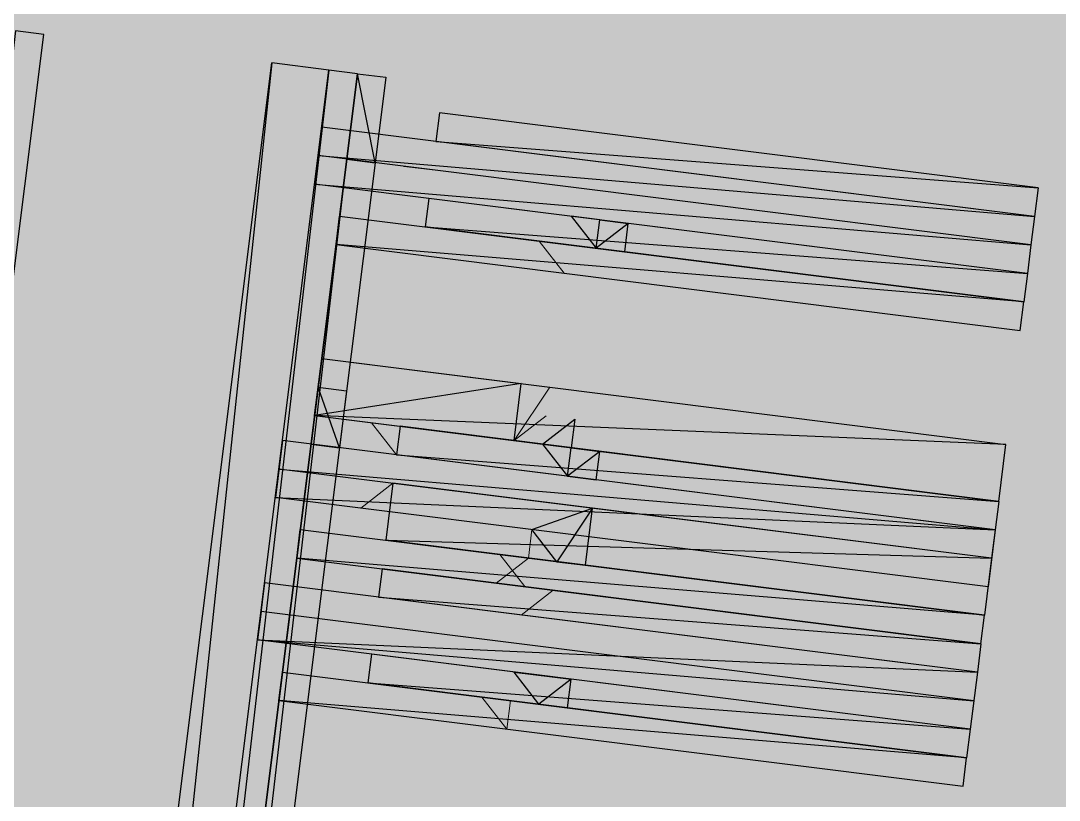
# Model space of a CAD drawing. Header units: metres. Extents: x -4 to 509425, y 7549 to 4732445.
# Drawn here: x 475992.0952 to 475992.4012, y 4719725.8252 to 4719726.055 of the extents above; entities that cross this region are included whole.
import ezdxf

# ---------------------------------------------------------------- set-up
doc = ezdxf.new("R2010")
doc.units = ezdxf.units.M
doc.header["$LTSCALE"] = 0.01
doc.header["$MEASUREMENT"] = 0
doc.layers.get('0').update_dxf_attribs({"lineweight": 0})
doc.layers.add('_SUBESTACIÓN', color=1, linetype='Continuous')
doc.layers.add('SUBESTACION LA VID', color=253, linetype='Continuous')

# ---------------------------------------------------------------- blocks, each defined once
blk = doc.blocks.new('A$Cfff6051d')
at = {"layer": 'SUBESTACION LA VID', "transparency": 33554687}
h = blk.add_hatch(color=256, dxfattribs=at)
h.dxf.hatch_style = 2
edge = h.paths.add_edge_path()
edge.add_spline(control_points=[(475991.98195, 4719725.16156), (475991.98195, 4719725.16156), (475991.99035, 4719725.16051), (475991.99035, 4719725.16051), (475991.99035, 4719725.16051), (475992.09358, 4719726.052), (475992.09358, 4719726.052), (475992.09358, 4719726.052), (475991.98195, 4719725.16156), (475991.98195, 4719725.16156)], knot_values=[0, 0, 0, 0, 1, 1, 1, 2, 2, 2, 3, 3, 3, 3], degree=3, periodic=0)
edge = h.paths.add_edge_path()
edge.add_spline(control_points=[(475991.99035, 4719725.16051), (475991.99035, 4719725.16051), (475992.09358, 4719726.052), (475992.09358, 4719726.052), (475992.09358, 4719726.052), (475992.10198, 4719726.05094), (475992.10198, 4719726.05094), (475992.10198, 4719726.05094), (475991.99035, 4719725.16051), (475991.99035, 4719725.16051)], knot_values=[0, 0, 0, 0, 1, 1, 1, 2, 2, 2, 3, 3, 3, 3], degree=3, periodic=0)
h = blk.add_hatch(color=256, dxfattribs=at)
h.dxf.hatch_style = 2
edge = h.paths.add_edge_path()
edge.add_spline(control_points=[(475992.0565, 4719725.14368), (475992.0565, 4719725.14368), (475992.0733, 4719725.14158), (475992.0733, 4719725.14158), (475992.0733, 4719725.14158), (475992.16919, 4719726.04252), (475992.16919, 4719726.04252), (475992.16919, 4719726.04252), (475992.0565, 4719725.14368), (475992.0565, 4719725.14368)], knot_values=[0, 0, 0, 0, 1, 1, 1, 2, 2, 2, 3, 3, 3, 3], degree=3, periodic=0)
edge = h.paths.add_edge_path()
edge.add_spline(control_points=[(475992.0733, 4719725.14158), (475992.0733, 4719725.14158), (475992.16919, 4719726.04252), (475992.16919, 4719726.04252), (475992.16919, 4719726.04252), (475992.18599, 4719726.04041), (475992.18599, 4719726.04041), (475992.18599, 4719726.04041), (475992.0733, 4719725.14158), (475992.0733, 4719725.14158)], knot_values=[0, 0, 0, 0, 1, 1, 1, 2, 2, 2, 3, 3, 3, 3], degree=3, periodic=0)
h = blk.add_hatch(color=256, dxfattribs=at)
h.dxf.hatch_style = 2
edge = h.paths.add_edge_path()
edge.add_spline(control_points=[(475992.0733, 4719725.14158), (475992.0733, 4719725.14158), (475992.0817, 4719725.14052), (475992.0817, 4719725.14052), (475992.0817, 4719725.14052), (475992.18599, 4719726.04041), (475992.18599, 4719726.04041), (475992.18599, 4719726.04041), (475992.0733, 4719725.14158), (475992.0733, 4719725.14158)], knot_values=[0, 0, 0, 0, 1, 1, 1, 2, 2, 2, 3, 3, 3, 3], degree=3, periodic=0)
edge = h.paths.add_edge_path()
edge.add_spline(control_points=[(475992.0817, 4719725.14052), (475992.0817, 4719725.14052), (475992.18599, 4719726.04041), (475992.18599, 4719726.04041), (475992.18599, 4719726.04041), (475992.19439, 4719726.03936), (475992.19439, 4719726.03936), (475992.19439, 4719726.03936), (475992.0817, 4719725.14052), (475992.0817, 4719725.14052)], knot_values=[0, 0, 0, 0, 1, 1, 1, 2, 2, 2, 3, 3, 3, 3], degree=3, periodic=0)
h = blk.add_hatch(color=256, dxfattribs=at)
h.dxf.hatch_style = 2
edge = h.paths.add_edge_path()
edge.add_spline(control_points=[(475992.39389, 4719725.99728), (475992.39389, 4719725.99728), (475992.39494, 4719726.00568), (475992.39494, 4719726.00568), (475992.39494, 4719726.00568), (475992.21748, 4719726.0194), (475992.21748, 4719726.0194), (475992.21748, 4719726.0194), (475992.39389, 4719725.99728), (475992.39389, 4719725.99728)], knot_values=[0, 0, 0, 0, 1, 1, 1, 2, 2, 2, 3, 3, 3, 3], degree=3, periodic=0)
edge = h.paths.add_edge_path()
edge.add_spline(control_points=[(475992.39494, 4719726.00568), (475992.39494, 4719726.00568), (475992.21748, 4719726.0194), (475992.21748, 4719726.0194), (475992.21748, 4719726.0194), (475992.21853, 4719726.0278), (475992.21853, 4719726.0278), (475992.21853, 4719726.0278), (475992.39494, 4719726.00568), (475992.39494, 4719726.00568)], knot_values=[0, 0, 0, 0, 1, 1, 1, 2, 2, 2, 3, 3, 3, 3], degree=3, periodic=0)
h = blk.add_hatch(color=256, dxfattribs=at)
h.dxf.hatch_style = 2
edge = h.paths.add_edge_path()
edge.add_spline(control_points=[(475992.39284, 4719725.98888), (475992.39284, 4719725.98888), (475992.39389, 4719725.99728), (475992.39389, 4719725.99728), (475992.39389, 4719725.99728), (475992.18283, 4719726.01521), (475992.18283, 4719726.01521), (475992.18283, 4719726.01521), (475992.39284, 4719725.98888), (475992.39284, 4719725.98888)], knot_values=[0, 0, 0, 0, 1, 1, 1, 2, 2, 2, 3, 3, 3, 3], degree=3, periodic=0)
edge = h.paths.add_edge_path()
edge.add_spline(control_points=[(475992.39389, 4719725.99728), (475992.39389, 4719725.99728), (475992.18283, 4719726.01521), (475992.18283, 4719726.01521), (475992.18283, 4719726.01521), (475992.18388, 4719726.02361), (475992.18388, 4719726.02361), (475992.18388, 4719726.02361), (475992.39389, 4719725.99728), (475992.39389, 4719725.99728)], knot_values=[0, 0, 0, 0, 1, 1, 1, 2, 2, 2, 3, 3, 3, 3], degree=3, periodic=0)
h = blk.add_hatch(color=256, dxfattribs=at)
h.dxf.hatch_style = 2
edge = h.paths.add_edge_path()
edge.add_spline(control_points=[(475992.19963, 4719726.01311), (475992.19963, 4719726.01311), (475992.19123, 4719726.01416), (475992.19123, 4719726.01416), (475992.19123, 4719726.01416), (475992.0901, 4719725.13947), (475992.0901, 4719725.13947), (475992.0901, 4719725.13947), (475992.19963, 4719726.01311), (475992.19963, 4719726.01311)], knot_values=[0, 0, 0, 0, 1, 1, 1, 2, 2, 2, 3, 3, 3, 3], degree=3, periodic=0)
edge = h.paths.add_edge_path()
edge.add_spline(control_points=[(475992.19123, 4719726.01416), (475992.19123, 4719726.01416), (475992.0901, 4719725.13947), (475992.0901, 4719725.13947), (475992.0901, 4719725.13947), (475992.08065, 4719725.13212), (475992.08065, 4719725.13212), (475992.08065, 4719725.13212), (475992.19123, 4719726.01416), (475992.19123, 4719726.01416)], knot_values=[0, 0, 0, 0, 1, 1, 1, 2, 2, 2, 3, 3, 3, 3], degree=3, periodic=0)
edge = h.paths.add_edge_path()
edge.add_spline(control_points=[(475992.0901, 4719725.13947), (475992.0901, 4719725.13947), (475992.08065, 4719725.13212), (475992.08065, 4719725.13212), (475992.08065, 4719725.13212), (475992.1405, 4719725.13315), (475992.1405, 4719725.13315), (475992.1405, 4719725.13315), (475992.0901, 4719725.13947), (475992.0901, 4719725.13947)], knot_values=[0, 0, 0, 0, 1, 1, 1, 2, 2, 2, 3, 3, 3, 3], degree=3, periodic=0)
edge = h.paths.add_edge_path()
edge.add_spline(control_points=[(475992.08065, 4719725.13212), (475992.08065, 4719725.13212), (475992.1405, 4719725.13315), (475992.1405, 4719725.13315), (475992.1405, 4719725.13315), (475992.14785, 4719725.1237), (475992.14785, 4719725.1237), (475992.14785, 4719725.1237), (475992.08065, 4719725.13212), (475992.08065, 4719725.13212)], knot_values=[0, 0, 0, 0, 1, 1, 1, 2, 2, 2, 3, 3, 3, 3], degree=3, periodic=0)
h = blk.add_hatch(color=256, dxfattribs=at)
h.dxf.hatch_style = 2
edge = h.paths.add_edge_path()
edge.add_spline(control_points=[(475992.39178, 4719725.98048), (475992.39178, 4719725.98048), (475992.39284, 4719725.98888), (475992.39284, 4719725.98888), (475992.39284, 4719725.98888), (475992.18177, 4719726.00681), (475992.18177, 4719726.00681), (475992.18177, 4719726.00681), (475992.39178, 4719725.98048), (475992.39178, 4719725.98048)], knot_values=[0, 0, 0, 0, 1, 1, 1, 2, 2, 2, 3, 3, 3, 3], degree=3, periodic=0)
edge = h.paths.add_edge_path()
edge.add_spline(control_points=[(475992.39284, 4719725.98888), (475992.39284, 4719725.98888), (475992.18177, 4719726.00681), (475992.18177, 4719726.00681), (475992.18177, 4719726.00681), (475992.18283, 4719726.01521), (475992.18283, 4719726.01521), (475992.18283, 4719726.01521), (475992.39284, 4719725.98888), (475992.39284, 4719725.98888)], knot_values=[0, 0, 0, 0, 1, 1, 1, 2, 2, 2, 3, 3, 3, 3], degree=3, periodic=0)
h = blk.add_hatch(color=256, dxfattribs=at)
h.dxf.hatch_style = 2
edge = h.paths.add_edge_path()
edge.add_spline(control_points=[(475992.39073, 4719725.97208), (475992.39073, 4719725.97208), (475992.39178, 4719725.98048), (475992.39178, 4719725.98048), (475992.39178, 4719725.98048), (475992.21432, 4719725.9942), (475992.21432, 4719725.9942), (475992.21432, 4719725.9942), (475992.39073, 4719725.97208), (475992.39073, 4719725.97208)], knot_values=[0, 0, 0, 0, 1, 1, 1, 2, 2, 2, 3, 3, 3, 3], degree=3, periodic=0)
edge = h.paths.add_edge_path()
edge.add_spline(control_points=[(475992.39178, 4719725.98048), (475992.39178, 4719725.98048), (475992.21432, 4719725.9942), (475992.21432, 4719725.9942), (475992.21432, 4719725.9942), (475992.21537, 4719726.0026), (475992.21537, 4719726.0026), (475992.21537, 4719726.0026), (475992.39178, 4719725.98048), (475992.39178, 4719725.98048)], knot_values=[0, 0, 0, 0, 1, 1, 1, 2, 2, 2, 3, 3, 3, 3], degree=3, periodic=0)
h = blk.add_hatch(color=256, dxfattribs=at)
h.dxf.hatch_style = 2
edge = h.paths.add_edge_path()
edge.add_spline(control_points=[(475992.18912, 4719725.99736), (475992.18912, 4719725.99736), (475992.18807, 4719725.98896), (475992.18807, 4719725.98896), (475992.18807, 4719725.98896), (475992.39073, 4719725.97208), (475992.39073, 4719725.97208), (475992.39073, 4719725.97208), (475992.18912, 4719725.99736), (475992.18912, 4719725.99736)], knot_values=[0, 0, 0, 0, 1, 1, 1, 2, 2, 2, 3, 3, 3, 3], degree=3, periodic=0)
edge = h.paths.add_edge_path()
edge.add_spline(control_points=[(475992.18807, 4719725.98896), (475992.18807, 4719725.98896), (475992.39073, 4719725.97208), (475992.39073, 4719725.97208), (475992.39073, 4719725.97208), (475992.38968, 4719725.96368), (475992.38968, 4719725.96368), (475992.38968, 4719725.96368), (475992.18807, 4719725.98896), (475992.18807, 4719725.98896)], knot_values=[0, 0, 0, 0, 1, 1, 1, 2, 2, 2, 3, 3, 3, 3], degree=3, periodic=0)
h = blk.add_hatch(color=256, dxfattribs=at)
h.dxf.hatch_style = 2
edge = h.paths.add_edge_path()
edge.add_spline(control_points=[(475992.18386, 4719725.95536), (475992.18386, 4719725.95536), (475992.18175, 4719725.93856), (475992.18175, 4719725.93856), (475992.18175, 4719725.93856), (475992.38546, 4719725.93008), (475992.38546, 4719725.93008), (475992.38546, 4719725.93008), (475992.18386, 4719725.95536), (475992.18386, 4719725.95536)], knot_values=[0, 0, 0, 0, 1, 1, 1, 2, 2, 2, 3, 3, 3, 3], degree=3, periodic=0)
edge = h.paths.add_edge_path()
edge.add_spline(control_points=[(475992.18175, 4719725.93856), (475992.18175, 4719725.93856), (475992.38546, 4719725.93008), (475992.38546, 4719725.93008), (475992.38546, 4719725.93008), (475992.38336, 4719725.91328), (475992.38336, 4719725.91328), (475992.38336, 4719725.91328), (475992.18175, 4719725.93856), (475992.18175, 4719725.93856)], knot_values=[0, 0, 0, 0, 1, 1, 1, 2, 2, 2, 3, 3, 3, 3], degree=3, periodic=0)
h = blk.add_hatch(color=256, dxfattribs=at)
h.dxf.hatch_style = 2
edge = h.paths.add_edge_path()
edge.add_spline(control_points=[(475992.3823, 4719725.90488), (475992.3823, 4719725.90488), (475992.38336, 4719725.91328), (475992.38336, 4719725.91328), (475992.38336, 4719725.91328), (475992.2059, 4719725.927), (475992.2059, 4719725.927), (475992.2059, 4719725.927), (475992.3823, 4719725.90488), (475992.3823, 4719725.90488)], knot_values=[0, 0, 0, 0, 1, 1, 1, 2, 2, 2, 3, 3, 3, 3], degree=3, periodic=0)
edge = h.paths.add_edge_path()
edge.add_spline(control_points=[(475992.38336, 4719725.91328), (475992.38336, 4719725.91328), (475992.2059, 4719725.927), (475992.2059, 4719725.927), (475992.2059, 4719725.927), (475992.20695, 4719725.9354), (475992.20695, 4719725.9354), (475992.20695, 4719725.9354), (475992.38336, 4719725.91328), (475992.38336, 4719725.91328)], knot_values=[0, 0, 0, 0, 1, 1, 1, 2, 2, 2, 3, 3, 3, 3], degree=3, periodic=0)
h = blk.add_hatch(color=256, dxfattribs=at)
h.dxf.hatch_style = 2
edge = h.paths.add_edge_path()
edge.add_spline(control_points=[(475992.3802, 4719725.88808), (475992.3802, 4719725.88808), (475992.3823, 4719725.90488), (475992.3823, 4719725.90488), (475992.3823, 4719725.90488), (475992.17019, 4719725.91441), (475992.17019, 4719725.91441), (475992.17019, 4719725.91441), (475992.3802, 4719725.88808), (475992.3802, 4719725.88808)], knot_values=[0, 0, 0, 0, 1, 1, 1, 2, 2, 2, 3, 3, 3, 3], degree=3, periodic=0)
edge = h.paths.add_edge_path()
edge.add_spline(control_points=[(475992.3823, 4719725.90488), (475992.3823, 4719725.90488), (475992.17019, 4719725.91441), (475992.17019, 4719725.91441), (475992.17019, 4719725.91441), (475992.1723, 4719725.93121), (475992.1723, 4719725.93121), (475992.1723, 4719725.93121), (475992.3823, 4719725.90488), (475992.3823, 4719725.90488)], knot_values=[0, 0, 0, 0, 1, 1, 1, 2, 2, 2, 3, 3, 3, 3], degree=3, periodic=0)
h = blk.add_hatch(color=256, dxfattribs=at)
h.dxf.hatch_style = 2
edge = h.paths.add_edge_path()
edge.add_spline(control_points=[(475992.38125, 4719725.89648), (475992.38125, 4719725.89648), (475992.3823, 4719725.90488), (475992.3823, 4719725.90488), (475992.3823, 4719725.90488), (475992.17124, 4719725.92281), (475992.17124, 4719725.92281), (475992.17124, 4719725.92281), (475992.38125, 4719725.89648), (475992.38125, 4719725.89648)], knot_values=[0, 0, 0, 0, 1, 1, 1, 2, 2, 2, 3, 3, 3, 3], degree=3, periodic=0)
edge = h.paths.add_edge_path()
edge.add_spline(control_points=[(475992.3823, 4719725.90488), (475992.3823, 4719725.90488), (475992.17124, 4719725.92281), (475992.17124, 4719725.92281), (475992.17124, 4719725.92281), (475992.1723, 4719725.93121), (475992.1723, 4719725.93121), (475992.1723, 4719725.93121), (475992.3823, 4719725.90488), (475992.3823, 4719725.90488)], knot_values=[0, 0, 0, 0, 1, 1, 1, 2, 2, 2, 3, 3, 3, 3], degree=3, periodic=0)
h = blk.add_hatch(color=256, dxfattribs=at)
h.dxf.hatch_style = 2
edge = h.paths.add_edge_path()
edge.add_spline(control_points=[(475992.37914, 4719725.87968), (475992.37914, 4719725.87968), (475992.38125, 4719725.89648), (475992.38125, 4719725.89648), (475992.38125, 4719725.89648), (475992.20274, 4719725.9018), (475992.20274, 4719725.9018), (475992.20274, 4719725.9018), (475992.37914, 4719725.87968), (475992.37914, 4719725.87968)], knot_values=[0, 0, 0, 0, 1, 1, 1, 2, 2, 2, 3, 3, 3, 3], degree=3, periodic=0)
edge = h.paths.add_edge_path()
edge.add_spline(control_points=[(475992.38125, 4719725.89648), (475992.38125, 4719725.89648), (475992.20274, 4719725.9018), (475992.20274, 4719725.9018), (475992.20274, 4719725.9018), (475992.20484, 4719725.9186), (475992.20484, 4719725.9186), (475992.20484, 4719725.9186), (475992.38125, 4719725.89648), (475992.38125, 4719725.89648)], knot_values=[0, 0, 0, 0, 1, 1, 1, 2, 2, 2, 3, 3, 3, 3], degree=3, periodic=0)
h = blk.add_hatch(color=256, dxfattribs=at)
h.dxf.hatch_style = 2
edge = h.paths.add_edge_path()
edge.add_spline(control_points=[(475992.17754, 4719725.90496), (475992.17754, 4719725.90496), (475992.17648, 4719725.89656), (475992.17648, 4719725.89656), (475992.17648, 4719725.89656), (475992.37914, 4719725.87968), (475992.37914, 4719725.87968), (475992.37914, 4719725.87968), (475992.17754, 4719725.90496), (475992.17754, 4719725.90496)], knot_values=[0, 0, 0, 0, 1, 1, 1, 2, 2, 2, 3, 3, 3, 3], degree=3, periodic=0)
edge = h.paths.add_edge_path()
edge.add_spline(control_points=[(475992.17648, 4719725.89656), (475992.17648, 4719725.89656), (475992.37914, 4719725.87968), (475992.37914, 4719725.87968), (475992.37914, 4719725.87968), (475992.37809, 4719725.87128), (475992.37809, 4719725.87128), (475992.37809, 4719725.87128), (475992.17648, 4719725.89656), (475992.17648, 4719725.89656)], knot_values=[0, 0, 0, 0, 1, 1, 1, 2, 2, 2, 3, 3, 3, 3], degree=3, periodic=0)
h = blk.add_hatch(color=256, dxfattribs=at)
h.dxf.hatch_style = 2
edge = h.paths.add_edge_path()
edge.add_spline(control_points=[(475992.37704, 4719725.86288), (475992.37704, 4719725.86288), (475992.37809, 4719725.87128), (475992.37809, 4719725.87128), (475992.37809, 4719725.87128), (475992.20063, 4719725.885), (475992.20063, 4719725.885), (475992.20063, 4719725.885), (475992.37704, 4719725.86288), (475992.37704, 4719725.86288)], knot_values=[0, 0, 0, 0, 1, 1, 1, 2, 2, 2, 3, 3, 3, 3], degree=3, periodic=0)
edge = h.paths.add_edge_path()
edge.add_spline(control_points=[(475992.37809, 4719725.87128), (475992.37809, 4719725.87128), (475992.20063, 4719725.885), (475992.20063, 4719725.885), (475992.20063, 4719725.885), (475992.20168, 4719725.8934), (475992.20168, 4719725.8934), (475992.20168, 4719725.8934), (475992.37809, 4719725.87128), (475992.37809, 4719725.87128)], knot_values=[0, 0, 0, 0, 1, 1, 1, 2, 2, 2, 3, 3, 3, 3], degree=3, periodic=0)
h = blk.add_hatch(color=256, dxfattribs=at)
h.dxf.hatch_style = 2
edge = h.paths.add_edge_path()
edge.add_spline(control_points=[(475992.37493, 4719725.84608), (475992.37493, 4719725.84608), (475992.37704, 4719725.86288), (475992.37704, 4719725.86288), (475992.37704, 4719725.86288), (475992.16492, 4719725.87241), (475992.16492, 4719725.87241), (475992.16492, 4719725.87241), (475992.37493, 4719725.84608), (475992.37493, 4719725.84608)], knot_values=[0, 0, 0, 0, 1, 1, 1, 2, 2, 2, 3, 3, 3, 3], degree=3, periodic=0)
edge = h.paths.add_edge_path()
edge.add_spline(control_points=[(475992.37704, 4719725.86288), (475992.37704, 4719725.86288), (475992.16492, 4719725.87241), (475992.16492, 4719725.87241), (475992.16492, 4719725.87241), (475992.16703, 4719725.88921), (475992.16703, 4719725.88921), (475992.16703, 4719725.88921), (475992.37704, 4719725.86288), (475992.37704, 4719725.86288)], knot_values=[0, 0, 0, 0, 1, 1, 1, 2, 2, 2, 3, 3, 3, 3], degree=3, periodic=0)
h = blk.add_hatch(color=256, dxfattribs=at)
h.dxf.hatch_style = 2
edge = h.paths.add_edge_path()
edge.add_spline(control_points=[(475992.37493, 4719725.84608), (475992.37493, 4719725.84608), (475992.37599, 4719725.85448), (475992.37599, 4719725.85448), (475992.37599, 4719725.85448), (475992.16492, 4719725.87241), (475992.16492, 4719725.87241), (475992.16492, 4719725.87241), (475992.37493, 4719725.84608), (475992.37493, 4719725.84608)], knot_values=[0, 0, 0, 0, 1, 1, 1, 2, 2, 2, 3, 3, 3, 3], degree=3, periodic=0)
edge = h.paths.add_edge_path()
edge.add_spline(control_points=[(475992.37599, 4719725.85448), (475992.37599, 4719725.85448), (475992.16492, 4719725.87241), (475992.16492, 4719725.87241), (475992.16492, 4719725.87241), (475992.16598, 4719725.88081), (475992.16598, 4719725.88081), (475992.16598, 4719725.88081), (475992.37599, 4719725.85448), (475992.37599, 4719725.85448)], knot_values=[0, 0, 0, 0, 1, 1, 1, 2, 2, 2, 3, 3, 3, 3], degree=3, periodic=0)
h = blk.add_hatch(color=256, dxfattribs=at)
h.dxf.hatch_style = 2
edge = h.paths.add_edge_path()
edge.add_spline(control_points=[(475992.37388, 4719725.83768), (475992.37388, 4719725.83768), (475992.37493, 4719725.84608), (475992.37493, 4719725.84608), (475992.37493, 4719725.84608), (475992.19747, 4719725.85979), (475992.19747, 4719725.85979), (475992.19747, 4719725.85979), (475992.37388, 4719725.83768), (475992.37388, 4719725.83768)], knot_values=[0, 0, 0, 0, 1, 1, 1, 2, 2, 2, 3, 3, 3, 3], degree=3, periodic=0)
edge = h.paths.add_edge_path()
edge.add_spline(control_points=[(475992.37493, 4719725.84608), (475992.37493, 4719725.84608), (475992.19747, 4719725.85979), (475992.19747, 4719725.85979), (475992.19747, 4719725.85979), (475992.19852, 4719725.86819), (475992.19852, 4719725.86819), (475992.19852, 4719725.86819), (475992.37493, 4719725.84608), (475992.37493, 4719725.84608)], knot_values=[0, 0, 0, 0, 1, 1, 1, 2, 2, 2, 3, 3, 3, 3], degree=3, periodic=0)
h = blk.add_hatch(color=256, dxfattribs=at)
h.dxf.hatch_style = 2
edge = h.paths.add_edge_path()
edge.add_spline(control_points=[(475992.17227, 4719725.86295), (475992.17227, 4719725.86295), (475992.17122, 4719725.85455), (475992.17122, 4719725.85455), (475992.17122, 4719725.85455), (475992.37388, 4719725.83768), (475992.37388, 4719725.83768), (475992.37388, 4719725.83768), (475992.17227, 4719725.86295), (475992.17227, 4719725.86295)], knot_values=[0, 0, 0, 0, 1, 1, 1, 2, 2, 2, 3, 3, 3, 3], degree=3, periodic=0)
edge = h.paths.add_edge_path()
edge.add_spline(control_points=[(475992.17122, 4719725.85455), (475992.17122, 4719725.85455), (475992.37388, 4719725.83768), (475992.37388, 4719725.83768), (475992.37388, 4719725.83768), (475992.37283, 4719725.82928), (475992.37283, 4719725.82928), (475992.37283, 4719725.82928), (475992.17122, 4719725.85455), (475992.17122, 4719725.85455)], knot_values=[0, 0, 0, 0, 1, 1, 1, 2, 2, 2, 3, 3, 3, 3], degree=3, periodic=0)
at = {"layer": 'SUBESTACION LA VID', "lineweight": 0}
for p, q in [((475992.21748, 4719726.0194), (475992.21853, 4719726.0278)), ((475992.21643, 4719726.011), (475992.20803, 4719726.01205)), ((475992.27418, 4719725.99523), (475992.27313, 4719725.98683)), ((475992.2059, 4719725.927), (475992.19855, 4719725.93645)), ((475992.26575, 4719725.92802), (475992.2647, 4719725.91962)), ((475992.20274, 4719725.9018), (475992.20484, 4719725.9186)), ((475992.26154, 4719725.89442), (475992.26365, 4719725.91122)), ((475992.23634, 4719725.89758), (475992.24369, 4719725.88813)), ((475992.24263, 4719725.87973), (475992.25209, 4719725.88708)), ((475992.24053, 4719725.86293), (475992.24787, 4719725.85347)), ((475992.25627, 4719725.85242), (475992.25733, 4719725.86082))]:
    blk.add_line(p, q, dxfattribs=at)
for points in [[(475992.20908, 4719726.02045), (475992.21748, 4719726.0194), (475992.20908, 4719726.02045)], [(475992.20697, 4719726.00365), (475992.21537, 4719726.0026), (475992.21432, 4719725.9942)], [(475992.25527, 4719725.98053), (475992.24793, 4719725.98999), (475992.25633, 4719725.98893)], [(475992.25106, 4719725.94693), (475992.24055, 4719725.93118), (475992.25001, 4719725.93853)], [(475992.1975, 4719725.92805), (475992.2059, 4719725.927), (475992.1975, 4719725.92805)], [(475992.19644, 4719725.91965), (475992.20484, 4719725.9186), (475992.19539, 4719725.91125)], [(475992.24474, 4719725.89653), (475992.24579, 4719725.90493), (475992.25314, 4719725.89548)], [(475992.24474, 4719725.89653), (475992.23529, 4719725.88918), (475992.24369, 4719725.88813)], [(475992.23107, 4719725.85558), (475992.23842, 4719725.84613), (475992.23947, 4719725.85453)]]:
    blk.add_lwpolyline(points, dxfattribs=at)
at = {"layer": 'SUBESTACION LA VID'}
for points in [[(475991.99035, 4719725.16051), (475991.99035, 4719725.16051), (475992.09358, 4719726.052), (475992.09358, 4719726.052), (475992.09358, 4719726.052), (475992.10198, 4719726.05094), (475992.10198, 4719726.05094), (475992.10198, 4719726.05094), (475991.99035, 4719725.16051), (475991.99035, 4719725.16051)], [(475992.0565, 4719725.14368), (475992.0565, 4719725.14368), (475992.0733, 4719725.14158), (475992.0733, 4719725.14158), (475992.0733, 4719725.14158), (475992.16919, 4719726.04252), (475992.16919, 4719726.04252), (475992.16919, 4719726.04252), (475992.0565, 4719725.14368), (475992.0565, 4719725.14368)], [(475992.0733, 4719725.14158), (475992.0733, 4719725.14158), (475992.16919, 4719726.04252), (475992.16919, 4719726.04252), (475992.16919, 4719726.04252), (475992.18599, 4719726.04041), (475992.18599, 4719726.04041), (475992.18599, 4719726.04041), (475992.0733, 4719725.14158), (475992.0733, 4719725.14158)], [(475992.0733, 4719725.14158), (475992.0733, 4719725.14158), (475992.0817, 4719725.14052), (475992.0817, 4719725.14052), (475992.0817, 4719725.14052), (475992.18599, 4719726.04041), (475992.18599, 4719726.04041), (475992.18599, 4719726.04041), (475992.0733, 4719725.14158), (475992.0733, 4719725.14158)], [(475992.0817, 4719725.14052), (475992.0817, 4719725.14052), (475992.18599, 4719726.04041), (475992.18599, 4719726.04041), (475992.18599, 4719726.04041), (475992.19439, 4719726.03936), (475992.19439, 4719726.03936), (475992.19439, 4719726.03936), (475992.0817, 4719725.14052), (475992.0817, 4719725.14052)], [(475992.19439, 4719726.03936), (475992.19439, 4719726.03936), (475992.19963, 4719726.01311), (475992.19963, 4719726.01311), (475992.19963, 4719726.01311), (475992.19123, 4719726.01416), (475992.19123, 4719726.01416), (475992.19123, 4719726.01416), (475992.19439, 4719726.03936), (475992.19439, 4719726.03936)], [(475992.20279, 4719726.03831), (475992.20279, 4719726.03831), (475992.19439, 4719726.03936), (475992.19439, 4719726.03936), (475992.19439, 4719726.03936), (475992.19963, 4719726.01311), (475992.19963, 4719726.01311), (475992.19963, 4719726.01311), (475992.20279, 4719726.03831), (475992.20279, 4719726.03831)], [(475992.39494, 4719726.00568), (475992.39494, 4719726.00568), (475992.21748, 4719726.0194), (475992.21748, 4719726.0194), (475992.21748, 4719726.0194), (475992.21853, 4719726.0278), (475992.21853, 4719726.0278), (475992.21853, 4719726.0278), (475992.39494, 4719726.00568), (475992.39494, 4719726.00568)], [(475992.39389, 4719725.99728), (475992.39389, 4719725.99728), (475992.18283, 4719726.01521), (475992.18283, 4719726.01521), (475992.18283, 4719726.01521), (475992.18388, 4719726.02361), (475992.18388, 4719726.02361), (475992.18388, 4719726.02361), (475992.39389, 4719725.99728), (475992.39389, 4719725.99728)], [(475992.39389, 4719725.99728), (475992.39389, 4719725.99728), (475992.39494, 4719726.00568), (475992.39494, 4719726.00568), (475992.39494, 4719726.00568), (475992.21748, 4719726.0194), (475992.21748, 4719726.0194), (475992.21748, 4719726.0194), (475992.39389, 4719725.99728), (475992.39389, 4719725.99728)], [(475992.19123, 4719726.01416), (475992.19123, 4719726.01416), (475992.0901, 4719725.13947), (475992.0901, 4719725.13947), (475992.0901, 4719725.13947), (475992.08065, 4719725.13212), (475992.08065, 4719725.13212), (475992.08065, 4719725.13212), (475992.19123, 4719726.01416), (475992.19123, 4719726.01416)], [(475992.19963, 4719726.01311), (475992.19963, 4719726.01311), (475992.19123, 4719726.01416), (475992.19123, 4719726.01416), (475992.19123, 4719726.01416), (475992.0901, 4719725.13947), (475992.0901, 4719725.13947), (475992.0901, 4719725.13947), (475992.19963, 4719726.01311), (475992.19963, 4719726.01311)], [(475992.39284, 4719725.98888), (475992.39284, 4719725.98888), (475992.18177, 4719726.00681), (475992.18177, 4719726.00681), (475992.18177, 4719726.00681), (475992.18283, 4719726.01521), (475992.18283, 4719726.01521), (475992.18283, 4719726.01521), (475992.39284, 4719725.98888), (475992.39284, 4719725.98888)], [(475992.39284, 4719725.98888), (475992.39284, 4719725.98888), (475992.39389, 4719725.99728), (475992.39389, 4719725.99728), (475992.39389, 4719725.99728), (475992.18283, 4719726.01521), (475992.18283, 4719726.01521), (475992.18283, 4719726.01521), (475992.39284, 4719725.98888), (475992.39284, 4719725.98888)], [(475992.39178, 4719725.98048), (475992.39178, 4719725.98048), (475992.39284, 4719725.98888), (475992.39284, 4719725.98888), (475992.39284, 4719725.98888), (475992.18177, 4719726.00681), (475992.18177, 4719726.00681), (475992.18177, 4719726.00681), (475992.39178, 4719725.98048), (475992.39178, 4719725.98048)], [(475992.39178, 4719725.98048), (475992.39178, 4719725.98048), (475992.21432, 4719725.9942), (475992.21432, 4719725.9942), (475992.21432, 4719725.9942), (475992.21537, 4719726.0026), (475992.21537, 4719726.0026), (475992.21537, 4719726.0026), (475992.39178, 4719725.98048), (475992.39178, 4719725.98048)], [(475992.18912, 4719725.99736), (475992.18912, 4719725.99736), (475992.18807, 4719725.98896), (475992.18807, 4719725.98896), (475992.18807, 4719725.98896), (475992.39073, 4719725.97208), (475992.39073, 4719725.97208), (475992.39073, 4719725.97208), (475992.18912, 4719725.99736), (475992.18912, 4719725.99736)], [(475992.25738, 4719725.99733), (475992.25738, 4719725.99733), (475992.26578, 4719725.99628), (475992.26578, 4719725.99628), (475992.26578, 4719725.99628), (475992.26473, 4719725.98788), (475992.26473, 4719725.98788), (475992.26473, 4719725.98788), (475992.25738, 4719725.99733), (475992.25738, 4719725.99733)], [(475992.26578, 4719725.99628), (475992.26578, 4719725.99628), (475992.26473, 4719725.98788), (475992.26473, 4719725.98788), (475992.26473, 4719725.98788), (475992.27418, 4719725.99523), (475992.27418, 4719725.99523), (475992.27418, 4719725.99523), (475992.26578, 4719725.99628), (475992.26578, 4719725.99628)], [(475992.26473, 4719725.98788), (475992.26473, 4719725.98788), (475992.27418, 4719725.99523), (475992.27418, 4719725.99523), (475992.27418, 4719725.99523), (475992.27313, 4719725.98683), (475992.27313, 4719725.98683), (475992.27313, 4719725.98683), (475992.26473, 4719725.98788), (475992.26473, 4719725.98788)], [(475992.39073, 4719725.97208), (475992.39073, 4719725.97208), (475992.39178, 4719725.98048), (475992.39178, 4719725.98048), (475992.39178, 4719725.98048), (475992.21432, 4719725.9942), (475992.21432, 4719725.9942), (475992.21432, 4719725.9942), (475992.39073, 4719725.97208), (475992.39073, 4719725.97208)], [(475992.18807, 4719725.98896), (475992.18807, 4719725.98896), (475992.39073, 4719725.97208), (475992.39073, 4719725.97208), (475992.39073, 4719725.97208), (475992.38968, 4719725.96368), (475992.38968, 4719725.96368), (475992.38968, 4719725.96368), (475992.18807, 4719725.98896), (475992.18807, 4719725.98896)], [(475992.18386, 4719725.95536), (475992.18386, 4719725.95536), (475992.18175, 4719725.93856), (475992.18175, 4719725.93856), (475992.18175, 4719725.93856), (475992.38546, 4719725.93008), (475992.38546, 4719725.93008), (475992.38546, 4719725.93008), (475992.18386, 4719725.95536), (475992.18386, 4719725.95536)], [(475992.18386, 4719725.95536), (475992.18386, 4719725.95536), (475992.18175, 4719725.93856), (475992.18175, 4719725.93856), (475992.18175, 4719725.93856), (475992.24266, 4719725.94799), (475992.24266, 4719725.94799), (475992.24266, 4719725.94799), (475992.18386, 4719725.95536), (475992.18386, 4719725.95536)], [(475992.1828, 4719725.94696), (475992.1828, 4719725.94696), (475992.1891, 4719725.9291), (475992.1891, 4719725.9291), (475992.1891, 4719725.9291), (475992.1807, 4719725.93016), (475992.1807, 4719725.93016), (475992.1807, 4719725.93016), (475992.1828, 4719725.94696), (475992.1828, 4719725.94696)], [(475992.18175, 4719725.93856), (475992.18175, 4719725.93856), (475992.24266, 4719725.94799), (475992.24266, 4719725.94799), (475992.24266, 4719725.94799), (475992.24055, 4719725.93118), (475992.24055, 4719725.93118), (475992.24055, 4719725.93118), (475992.18175, 4719725.93856), (475992.18175, 4719725.93856)], [(475992.1912, 4719725.9459), (475992.1912, 4719725.9459), (475992.1828, 4719725.94696), (475992.1828, 4719725.94696), (475992.1828, 4719725.94696), (475992.1891, 4719725.9291), (475992.1891, 4719725.9291), (475992.1891, 4719725.9291), (475992.1912, 4719725.9459), (475992.1912, 4719725.9459)], [(475992.18175, 4719725.93856), (475992.18175, 4719725.93856), (475992.38546, 4719725.93008), (475992.38546, 4719725.93008), (475992.38546, 4719725.93008), (475992.38336, 4719725.91328), (475992.38336, 4719725.91328), (475992.38336, 4719725.91328), (475992.18175, 4719725.93856), (475992.18175, 4719725.93856)], [(475992.25841, 4719725.93748), (475992.25841, 4719725.93748), (475992.24895, 4719725.93013), (475992.24895, 4719725.93013), (475992.24895, 4719725.93013), (475992.25735, 4719725.92908), (475992.25735, 4719725.92908), (475992.25735, 4719725.92908), (475992.25841, 4719725.93748), (475992.25841, 4719725.93748)], [(475992.38336, 4719725.91328), (475992.38336, 4719725.91328), (475992.2059, 4719725.927), (475992.2059, 4719725.927), (475992.2059, 4719725.927), (475992.20695, 4719725.9354), (475992.20695, 4719725.9354), (475992.20695, 4719725.9354), (475992.38336, 4719725.91328), (475992.38336, 4719725.91328)], [(475992.3823, 4719725.90488), (475992.3823, 4719725.90488), (475992.17019, 4719725.91441), (475992.17019, 4719725.91441), (475992.17019, 4719725.91441), (475992.1723, 4719725.93121), (475992.1723, 4719725.93121), (475992.1723, 4719725.93121), (475992.3823, 4719725.90488), (475992.3823, 4719725.90488)], [(475992.3823, 4719725.90488), (475992.3823, 4719725.90488), (475992.17124, 4719725.92281), (475992.17124, 4719725.92281), (475992.17124, 4719725.92281), (475992.1723, 4719725.93121), (475992.1723, 4719725.93121), (475992.1723, 4719725.93121), (475992.3823, 4719725.90488), (475992.3823, 4719725.90488)], [(475992.24895, 4719725.93013), (475992.24895, 4719725.93013), (475992.25735, 4719725.92908), (475992.25735, 4719725.92908), (475992.25735, 4719725.92908), (475992.2563, 4719725.92068), (475992.2563, 4719725.92068), (475992.2563, 4719725.92068), (475992.24895, 4719725.93013), (475992.24895, 4719725.93013)], [(475992.25735, 4719725.92908), (475992.25735, 4719725.92908), (475992.2563, 4719725.92068), (475992.2563, 4719725.92068), (475992.2563, 4719725.92068), (475992.26575, 4719725.92802), (475992.26575, 4719725.92802), (475992.26575, 4719725.92802), (475992.25735, 4719725.92908), (475992.25735, 4719725.92908)], [(475992.2563, 4719725.92068), (475992.2563, 4719725.92068), (475992.26575, 4719725.92802), (475992.26575, 4719725.92802), (475992.26575, 4719725.92802), (475992.2647, 4719725.91962), (475992.2647, 4719725.91962), (475992.2647, 4719725.91962), (475992.2563, 4719725.92068), (475992.2563, 4719725.92068)], [(475992.3823, 4719725.90488), (475992.3823, 4719725.90488), (475992.38336, 4719725.91328), (475992.38336, 4719725.91328), (475992.38336, 4719725.91328), (475992.2059, 4719725.927), (475992.2059, 4719725.927), (475992.2059, 4719725.927), (475992.3823, 4719725.90488), (475992.3823, 4719725.90488)], [(475992.38125, 4719725.89648), (475992.38125, 4719725.89648), (475992.3823, 4719725.90488), (475992.3823, 4719725.90488), (475992.3823, 4719725.90488), (475992.17124, 4719725.92281), (475992.17124, 4719725.92281), (475992.17124, 4719725.92281), (475992.38125, 4719725.89648), (475992.38125, 4719725.89648)], [(475992.38125, 4719725.89648), (475992.38125, 4719725.89648), (475992.20274, 4719725.9018), (475992.20274, 4719725.9018), (475992.20274, 4719725.9018), (475992.20484, 4719725.9186), (475992.20484, 4719725.9186), (475992.20484, 4719725.9186), (475992.38125, 4719725.89648), (475992.38125, 4719725.89648)], [(475992.3802, 4719725.88808), (475992.3802, 4719725.88808), (475992.3823, 4719725.90488), (475992.3823, 4719725.90488), (475992.3823, 4719725.90488), (475992.17019, 4719725.91441), (475992.17019, 4719725.91441), (475992.17019, 4719725.91441), (475992.3802, 4719725.88808), (475992.3802, 4719725.88808)], [(475992.24579, 4719725.90493), (475992.24579, 4719725.90493), (475992.25314, 4719725.89548), (475992.25314, 4719725.89548), (475992.25314, 4719725.89548), (475992.26365, 4719725.91122), (475992.26365, 4719725.91122), (475992.26365, 4719725.91122), (475992.24579, 4719725.90493), (475992.24579, 4719725.90493)], [(475992.25314, 4719725.89548), (475992.25314, 4719725.89548), (475992.26365, 4719725.91122), (475992.26365, 4719725.91122), (475992.26365, 4719725.91122), (475992.26154, 4719725.89442), (475992.26154, 4719725.89442), (475992.26154, 4719725.89442), (475992.25314, 4719725.89548), (475992.25314, 4719725.89548)], [(475992.17754, 4719725.90496), (475992.17754, 4719725.90496), (475992.17648, 4719725.89656), (475992.17648, 4719725.89656), (475992.17648, 4719725.89656), (475992.37914, 4719725.87968), (475992.37914, 4719725.87968), (475992.37914, 4719725.87968), (475992.17754, 4719725.90496), (475992.17754, 4719725.90496)], [(475992.37914, 4719725.87968), (475992.37914, 4719725.87968), (475992.38125, 4719725.89648), (475992.38125, 4719725.89648), (475992.38125, 4719725.89648), (475992.20274, 4719725.9018), (475992.20274, 4719725.9018), (475992.20274, 4719725.9018), (475992.37914, 4719725.87968), (475992.37914, 4719725.87968)], [(475992.17648, 4719725.89656), (475992.17648, 4719725.89656), (475992.37914, 4719725.87968), (475992.37914, 4719725.87968), (475992.37914, 4719725.87968), (475992.37809, 4719725.87128), (475992.37809, 4719725.87128), (475992.37809, 4719725.87128), (475992.17648, 4719725.89656), (475992.17648, 4719725.89656)], [(475992.37809, 4719725.87128), (475992.37809, 4719725.87128), (475992.20063, 4719725.885), (475992.20063, 4719725.885), (475992.20063, 4719725.885), (475992.20168, 4719725.8934), (475992.20168, 4719725.8934), (475992.20168, 4719725.8934), (475992.37809, 4719725.87128), (475992.37809, 4719725.87128)], [(475992.37704, 4719725.86288), (475992.37704, 4719725.86288), (475992.16492, 4719725.87241), (475992.16492, 4719725.87241), (475992.16492, 4719725.87241), (475992.16703, 4719725.88921), (475992.16703, 4719725.88921), (475992.16703, 4719725.88921), (475992.37704, 4719725.86288), (475992.37704, 4719725.86288)], [(475992.37704, 4719725.86288), (475992.37704, 4719725.86288), (475992.37809, 4719725.87128), (475992.37809, 4719725.87128), (475992.37809, 4719725.87128), (475992.20063, 4719725.885), (475992.20063, 4719725.885), (475992.20063, 4719725.885), (475992.37704, 4719725.86288), (475992.37704, 4719725.86288)], [(475992.37599, 4719725.85448), (475992.37599, 4719725.85448), (475992.16492, 4719725.87241), (475992.16492, 4719725.87241), (475992.16492, 4719725.87241), (475992.16598, 4719725.88081), (475992.16598, 4719725.88081), (475992.16598, 4719725.88081), (475992.37599, 4719725.85448), (475992.37599, 4719725.85448)], [(475992.37493, 4719725.84608), (475992.37493, 4719725.84608), (475992.37704, 4719725.86288), (475992.37704, 4719725.86288), (475992.37704, 4719725.86288), (475992.16492, 4719725.87241), (475992.16492, 4719725.87241), (475992.16492, 4719725.87241), (475992.37493, 4719725.84608), (475992.37493, 4719725.84608)], [(475992.37493, 4719725.84608), (475992.37493, 4719725.84608), (475992.37599, 4719725.85448), (475992.37599, 4719725.85448), (475992.37599, 4719725.85448), (475992.16492, 4719725.87241), (475992.16492, 4719725.87241), (475992.16492, 4719725.87241), (475992.37493, 4719725.84608), (475992.37493, 4719725.84608)], [(475992.37493, 4719725.84608), (475992.37493, 4719725.84608), (475992.19747, 4719725.85979), (475992.19747, 4719725.85979), (475992.19747, 4719725.85979), (475992.19852, 4719725.86819), (475992.19852, 4719725.86819), (475992.19852, 4719725.86819), (475992.37493, 4719725.84608), (475992.37493, 4719725.84608)], [(475992.17227, 4719725.86295), (475992.17227, 4719725.86295), (475992.17122, 4719725.85455), (475992.17122, 4719725.85455), (475992.17122, 4719725.85455), (475992.37388, 4719725.83768), (475992.37388, 4719725.83768), (475992.37388, 4719725.83768), (475992.17227, 4719725.86295), (475992.17227, 4719725.86295)], [(475992.24053, 4719725.86293), (475992.24053, 4719725.86293), (475992.24787, 4719725.85347), (475992.24787, 4719725.85347), (475992.24787, 4719725.85347), (475992.25733, 4719725.86082), (475992.25733, 4719725.86082), (475992.25733, 4719725.86082), (475992.24053, 4719725.86293), (475992.24053, 4719725.86293)], [(475992.24787, 4719725.85347), (475992.24787, 4719725.85347), (475992.25733, 4719725.86082), (475992.25733, 4719725.86082), (475992.25733, 4719725.86082), (475992.25627, 4719725.85242), (475992.25627, 4719725.85242), (475992.25627, 4719725.85242), (475992.24787, 4719725.85347), (475992.24787, 4719725.85347)], [(475992.37388, 4719725.83768), (475992.37388, 4719725.83768), (475992.37493, 4719725.84608), (475992.37493, 4719725.84608), (475992.37493, 4719725.84608), (475992.19747, 4719725.85979), (475992.19747, 4719725.85979), (475992.19747, 4719725.85979), (475992.37388, 4719725.83768), (475992.37388, 4719725.83768)], [(475992.17122, 4719725.85455), (475992.17122, 4719725.85455), (475992.37388, 4719725.83768), (475992.37388, 4719725.83768), (475992.37388, 4719725.83768), (475992.37283, 4719725.82928), (475992.37283, 4719725.82928), (475992.37283, 4719725.82928), (475992.17122, 4719725.85455), (475992.17122, 4719725.85455)]]:
    blk.add_open_spline(points, degree=3, knots=[0, 0, 0, 0, 1, 1, 1, 2, 2, 2, 3, 3, 3, 3], dxfattribs=at)
at = {"layer": 'SUBESTACION LA VID', "lineweight": 0}
for points in [[(475991.99035, 4719725.16051), (475991.99035, 4719725.16051), (475992.09358, 4719726.052), (475992.09358, 4719726.052), (475992.09358, 4719726.052), (475992.10198, 4719726.05094), (475992.10198, 4719726.05094), (475992.10198, 4719726.05094), (475991.99035, 4719725.16051), (475991.99035, 4719725.16051)], [(475992.0565, 4719725.14368), (475992.0565, 4719725.14368), (475992.0733, 4719725.14158), (475992.0733, 4719725.14158), (475992.0733, 4719725.14158), (475992.16919, 4719726.04252), (475992.16919, 4719726.04252), (475992.16919, 4719726.04252), (475992.0565, 4719725.14368), (475992.0565, 4719725.14368)], [(475992.0733, 4719725.14158), (475992.0733, 4719725.14158), (475992.16919, 4719726.04252), (475992.16919, 4719726.04252), (475992.16919, 4719726.04252), (475992.18599, 4719726.04041), (475992.18599, 4719726.04041), (475992.18599, 4719726.04041), (475992.0733, 4719725.14158), (475992.0733, 4719725.14158)], [(475992.0733, 4719725.14158), (475992.0733, 4719725.14158), (475992.0817, 4719725.14052), (475992.0817, 4719725.14052), (475992.0817, 4719725.14052), (475992.18599, 4719726.04041), (475992.18599, 4719726.04041), (475992.18599, 4719726.04041), (475992.0733, 4719725.14158), (475992.0733, 4719725.14158)], [(475992.0817, 4719725.14052), (475992.0817, 4719725.14052), (475992.18599, 4719726.04041), (475992.18599, 4719726.04041), (475992.18599, 4719726.04041), (475992.19439, 4719726.03936), (475992.19439, 4719726.03936), (475992.19439, 4719726.03936), (475992.0817, 4719725.14052), (475992.0817, 4719725.14052)], [(475992.19439, 4719726.03936), (475992.19439, 4719726.03936), (475992.19963, 4719726.01311), (475992.19963, 4719726.01311), (475992.19963, 4719726.01311), (475992.19123, 4719726.01416), (475992.19123, 4719726.01416), (475992.19123, 4719726.01416), (475992.19439, 4719726.03936), (475992.19439, 4719726.03936)], [(475992.20279, 4719726.03831), (475992.20279, 4719726.03831), (475992.19439, 4719726.03936), (475992.19439, 4719726.03936), (475992.19439, 4719726.03936), (475992.19963, 4719726.01311), (475992.19963, 4719726.01311), (475992.19963, 4719726.01311), (475992.20279, 4719726.03831), (475992.20279, 4719726.03831)], [(475992.39494, 4719726.00568), (475992.39494, 4719726.00568), (475992.21748, 4719726.0194), (475992.21748, 4719726.0194), (475992.21748, 4719726.0194), (475992.21853, 4719726.0278), (475992.21853, 4719726.0278), (475992.21853, 4719726.0278), (475992.39494, 4719726.00568), (475992.39494, 4719726.00568)], [(475992.39389, 4719725.99728), (475992.39389, 4719725.99728), (475992.18283, 4719726.01521), (475992.18283, 4719726.01521), (475992.18283, 4719726.01521), (475992.18388, 4719726.02361), (475992.18388, 4719726.02361), (475992.18388, 4719726.02361), (475992.39389, 4719725.99728), (475992.39389, 4719725.99728)], [(475992.39389, 4719725.99728), (475992.39389, 4719725.99728), (475992.39494, 4719726.00568), (475992.39494, 4719726.00568), (475992.39494, 4719726.00568), (475992.21748, 4719726.0194), (475992.21748, 4719726.0194), (475992.21748, 4719726.0194), (475992.39389, 4719725.99728), (475992.39389, 4719725.99728)], [(475992.19123, 4719726.01416), (475992.19123, 4719726.01416), (475992.0901, 4719725.13947), (475992.0901, 4719725.13947), (475992.0901, 4719725.13947), (475992.08065, 4719725.13212), (475992.08065, 4719725.13212), (475992.08065, 4719725.13212), (475992.19123, 4719726.01416), (475992.19123, 4719726.01416)], [(475992.19963, 4719726.01311), (475992.19963, 4719726.01311), (475992.19123, 4719726.01416), (475992.19123, 4719726.01416), (475992.19123, 4719726.01416), (475992.0901, 4719725.13947), (475992.0901, 4719725.13947), (475992.0901, 4719725.13947), (475992.19963, 4719726.01311), (475992.19963, 4719726.01311)], [(475992.39284, 4719725.98888), (475992.39284, 4719725.98888), (475992.18177, 4719726.00681), (475992.18177, 4719726.00681), (475992.18177, 4719726.00681), (475992.18283, 4719726.01521), (475992.18283, 4719726.01521), (475992.18283, 4719726.01521), (475992.39284, 4719725.98888), (475992.39284, 4719725.98888)], [(475992.39284, 4719725.98888), (475992.39284, 4719725.98888), (475992.39389, 4719725.99728), (475992.39389, 4719725.99728), (475992.39389, 4719725.99728), (475992.18283, 4719726.01521), (475992.18283, 4719726.01521), (475992.18283, 4719726.01521), (475992.39284, 4719725.98888), (475992.39284, 4719725.98888)], [(475992.39178, 4719725.98048), (475992.39178, 4719725.98048), (475992.39284, 4719725.98888), (475992.39284, 4719725.98888), (475992.39284, 4719725.98888), (475992.18177, 4719726.00681), (475992.18177, 4719726.00681), (475992.18177, 4719726.00681), (475992.39178, 4719725.98048), (475992.39178, 4719725.98048)], [(475992.39178, 4719725.98048), (475992.39178, 4719725.98048), (475992.21432, 4719725.9942), (475992.21432, 4719725.9942), (475992.21432, 4719725.9942), (475992.21537, 4719726.0026), (475992.21537, 4719726.0026), (475992.21537, 4719726.0026), (475992.39178, 4719725.98048), (475992.39178, 4719725.98048)], [(475992.18912, 4719725.99736), (475992.18912, 4719725.99736), (475992.18807, 4719725.98896), (475992.18807, 4719725.98896), (475992.18807, 4719725.98896), (475992.39073, 4719725.97208), (475992.39073, 4719725.97208), (475992.39073, 4719725.97208), (475992.18912, 4719725.99736), (475992.18912, 4719725.99736)], [(475992.25738, 4719725.99733), (475992.25738, 4719725.99733), (475992.26578, 4719725.99628), (475992.26578, 4719725.99628), (475992.26578, 4719725.99628), (475992.26473, 4719725.98788), (475992.26473, 4719725.98788), (475992.26473, 4719725.98788), (475992.25738, 4719725.99733), (475992.25738, 4719725.99733)], [(475992.26578, 4719725.99628), (475992.26578, 4719725.99628), (475992.26473, 4719725.98788), (475992.26473, 4719725.98788), (475992.26473, 4719725.98788), (475992.27418, 4719725.99523), (475992.27418, 4719725.99523), (475992.27418, 4719725.99523), (475992.26578, 4719725.99628), (475992.26578, 4719725.99628)], [(475992.26473, 4719725.98788), (475992.26473, 4719725.98788), (475992.27418, 4719725.99523), (475992.27418, 4719725.99523), (475992.27418, 4719725.99523), (475992.27313, 4719725.98683), (475992.27313, 4719725.98683), (475992.27313, 4719725.98683), (475992.26473, 4719725.98788), (475992.26473, 4719725.98788)], [(475992.39073, 4719725.97208), (475992.39073, 4719725.97208), (475992.39178, 4719725.98048), (475992.39178, 4719725.98048), (475992.39178, 4719725.98048), (475992.21432, 4719725.9942), (475992.21432, 4719725.9942), (475992.21432, 4719725.9942), (475992.39073, 4719725.97208), (475992.39073, 4719725.97208)], [(475992.18807, 4719725.98896), (475992.18807, 4719725.98896), (475992.39073, 4719725.97208), (475992.39073, 4719725.97208), (475992.39073, 4719725.97208), (475992.38968, 4719725.96368), (475992.38968, 4719725.96368), (475992.38968, 4719725.96368), (475992.18807, 4719725.98896), (475992.18807, 4719725.98896)], [(475992.18386, 4719725.95536), (475992.18386, 4719725.95536), (475992.18175, 4719725.93856), (475992.18175, 4719725.93856), (475992.18175, 4719725.93856), (475992.38546, 4719725.93008), (475992.38546, 4719725.93008), (475992.38546, 4719725.93008), (475992.18386, 4719725.95536), (475992.18386, 4719725.95536)], [(475992.18386, 4719725.95536), (475992.18386, 4719725.95536), (475992.18175, 4719725.93856), (475992.18175, 4719725.93856), (475992.18175, 4719725.93856), (475992.24266, 4719725.94799), (475992.24266, 4719725.94799), (475992.24266, 4719725.94799), (475992.18386, 4719725.95536), (475992.18386, 4719725.95536)], [(475992.1828, 4719725.94696), (475992.1828, 4719725.94696), (475992.1891, 4719725.9291), (475992.1891, 4719725.9291), (475992.1891, 4719725.9291), (475992.1807, 4719725.93016), (475992.1807, 4719725.93016), (475992.1807, 4719725.93016), (475992.1828, 4719725.94696), (475992.1828, 4719725.94696)], [(475992.18175, 4719725.93856), (475992.18175, 4719725.93856), (475992.24266, 4719725.94799), (475992.24266, 4719725.94799), (475992.24266, 4719725.94799), (475992.24055, 4719725.93118), (475992.24055, 4719725.93118), (475992.24055, 4719725.93118), (475992.18175, 4719725.93856), (475992.18175, 4719725.93856)], [(475992.1912, 4719725.9459), (475992.1912, 4719725.9459), (475992.1828, 4719725.94696), (475992.1828, 4719725.94696), (475992.1828, 4719725.94696), (475992.1891, 4719725.9291), (475992.1891, 4719725.9291), (475992.1891, 4719725.9291), (475992.1912, 4719725.9459), (475992.1912, 4719725.9459)], [(475992.18175, 4719725.93856), (475992.18175, 4719725.93856), (475992.38546, 4719725.93008), (475992.38546, 4719725.93008), (475992.38546, 4719725.93008), (475992.38336, 4719725.91328), (475992.38336, 4719725.91328), (475992.38336, 4719725.91328), (475992.18175, 4719725.93856), (475992.18175, 4719725.93856)], [(475992.25841, 4719725.93748), (475992.25841, 4719725.93748), (475992.24895, 4719725.93013), (475992.24895, 4719725.93013), (475992.24895, 4719725.93013), (475992.25735, 4719725.92908), (475992.25735, 4719725.92908), (475992.25735, 4719725.92908), (475992.25841, 4719725.93748), (475992.25841, 4719725.93748)], [(475992.38336, 4719725.91328), (475992.38336, 4719725.91328), (475992.2059, 4719725.927), (475992.2059, 4719725.927), (475992.2059, 4719725.927), (475992.20695, 4719725.9354), (475992.20695, 4719725.9354), (475992.20695, 4719725.9354), (475992.38336, 4719725.91328), (475992.38336, 4719725.91328)], [(475992.3823, 4719725.90488), (475992.3823, 4719725.90488), (475992.17019, 4719725.91441), (475992.17019, 4719725.91441), (475992.17019, 4719725.91441), (475992.1723, 4719725.93121), (475992.1723, 4719725.93121), (475992.1723, 4719725.93121), (475992.3823, 4719725.90488), (475992.3823, 4719725.90488)], [(475992.3823, 4719725.90488), (475992.3823, 4719725.90488), (475992.17124, 4719725.92281), (475992.17124, 4719725.92281), (475992.17124, 4719725.92281), (475992.1723, 4719725.93121), (475992.1723, 4719725.93121), (475992.1723, 4719725.93121), (475992.3823, 4719725.90488), (475992.3823, 4719725.90488)], [(475992.24895, 4719725.93013), (475992.24895, 4719725.93013), (475992.25735, 4719725.92908), (475992.25735, 4719725.92908), (475992.25735, 4719725.92908), (475992.2563, 4719725.92068), (475992.2563, 4719725.92068), (475992.2563, 4719725.92068), (475992.24895, 4719725.93013), (475992.24895, 4719725.93013)], [(475992.25735, 4719725.92908), (475992.25735, 4719725.92908), (475992.2563, 4719725.92068), (475992.2563, 4719725.92068), (475992.2563, 4719725.92068), (475992.26575, 4719725.92802), (475992.26575, 4719725.92802), (475992.26575, 4719725.92802), (475992.25735, 4719725.92908), (475992.25735, 4719725.92908)], [(475992.2563, 4719725.92068), (475992.2563, 4719725.92068), (475992.26575, 4719725.92802), (475992.26575, 4719725.92802), (475992.26575, 4719725.92802), (475992.2647, 4719725.91962), (475992.2647, 4719725.91962), (475992.2647, 4719725.91962), (475992.2563, 4719725.92068), (475992.2563, 4719725.92068)], [(475992.3823, 4719725.90488), (475992.3823, 4719725.90488), (475992.38336, 4719725.91328), (475992.38336, 4719725.91328), (475992.38336, 4719725.91328), (475992.2059, 4719725.927), (475992.2059, 4719725.927), (475992.2059, 4719725.927), (475992.3823, 4719725.90488), (475992.3823, 4719725.90488)], [(475992.38125, 4719725.89648), (475992.38125, 4719725.89648), (475992.3823, 4719725.90488), (475992.3823, 4719725.90488), (475992.3823, 4719725.90488), (475992.17124, 4719725.92281), (475992.17124, 4719725.92281), (475992.17124, 4719725.92281), (475992.38125, 4719725.89648), (475992.38125, 4719725.89648)], [(475992.38125, 4719725.89648), (475992.38125, 4719725.89648), (475992.20274, 4719725.9018), (475992.20274, 4719725.9018), (475992.20274, 4719725.9018), (475992.20484, 4719725.9186), (475992.20484, 4719725.9186), (475992.20484, 4719725.9186), (475992.38125, 4719725.89648), (475992.38125, 4719725.89648)], [(475992.3802, 4719725.88808), (475992.3802, 4719725.88808), (475992.3823, 4719725.90488), (475992.3823, 4719725.90488), (475992.3823, 4719725.90488), (475992.17019, 4719725.91441), (475992.17019, 4719725.91441), (475992.17019, 4719725.91441), (475992.3802, 4719725.88808), (475992.3802, 4719725.88808)], [(475992.24579, 4719725.90493), (475992.24579, 4719725.90493), (475992.25314, 4719725.89548), (475992.25314, 4719725.89548), (475992.25314, 4719725.89548), (475992.26365, 4719725.91122), (475992.26365, 4719725.91122), (475992.26365, 4719725.91122), (475992.24579, 4719725.90493), (475992.24579, 4719725.90493)], [(475992.25314, 4719725.89548), (475992.25314, 4719725.89548), (475992.26365, 4719725.91122), (475992.26365, 4719725.91122), (475992.26365, 4719725.91122), (475992.26154, 4719725.89442), (475992.26154, 4719725.89442), (475992.26154, 4719725.89442), (475992.25314, 4719725.89548), (475992.25314, 4719725.89548)], [(475992.17754, 4719725.90496), (475992.17754, 4719725.90496), (475992.17648, 4719725.89656), (475992.17648, 4719725.89656), (475992.17648, 4719725.89656), (475992.37914, 4719725.87968), (475992.37914, 4719725.87968), (475992.37914, 4719725.87968), (475992.17754, 4719725.90496), (475992.17754, 4719725.90496)], [(475992.37914, 4719725.87968), (475992.37914, 4719725.87968), (475992.38125, 4719725.89648), (475992.38125, 4719725.89648), (475992.38125, 4719725.89648), (475992.20274, 4719725.9018), (475992.20274, 4719725.9018), (475992.20274, 4719725.9018), (475992.37914, 4719725.87968), (475992.37914, 4719725.87968)], [(475992.17648, 4719725.89656), (475992.17648, 4719725.89656), (475992.37914, 4719725.87968), (475992.37914, 4719725.87968), (475992.37914, 4719725.87968), (475992.37809, 4719725.87128), (475992.37809, 4719725.87128), (475992.37809, 4719725.87128), (475992.17648, 4719725.89656), (475992.17648, 4719725.89656)], [(475992.37809, 4719725.87128), (475992.37809, 4719725.87128), (475992.20063, 4719725.885), (475992.20063, 4719725.885), (475992.20063, 4719725.885), (475992.20168, 4719725.8934), (475992.20168, 4719725.8934), (475992.20168, 4719725.8934), (475992.37809, 4719725.87128), (475992.37809, 4719725.87128)], [(475992.37704, 4719725.86288), (475992.37704, 4719725.86288), (475992.16492, 4719725.87241), (475992.16492, 4719725.87241), (475992.16492, 4719725.87241), (475992.16703, 4719725.88921), (475992.16703, 4719725.88921), (475992.16703, 4719725.88921), (475992.37704, 4719725.86288), (475992.37704, 4719725.86288)], [(475992.37704, 4719725.86288), (475992.37704, 4719725.86288), (475992.37809, 4719725.87128), (475992.37809, 4719725.87128), (475992.37809, 4719725.87128), (475992.20063, 4719725.885), (475992.20063, 4719725.885), (475992.20063, 4719725.885), (475992.37704, 4719725.86288), (475992.37704, 4719725.86288)], [(475992.37599, 4719725.85448), (475992.37599, 4719725.85448), (475992.16492, 4719725.87241), (475992.16492, 4719725.87241), (475992.16492, 4719725.87241), (475992.16598, 4719725.88081), (475992.16598, 4719725.88081), (475992.16598, 4719725.88081), (475992.37599, 4719725.85448), (475992.37599, 4719725.85448)], [(475992.37493, 4719725.84608), (475992.37493, 4719725.84608), (475992.37704, 4719725.86288), (475992.37704, 4719725.86288), (475992.37704, 4719725.86288), (475992.16492, 4719725.87241), (475992.16492, 4719725.87241), (475992.16492, 4719725.87241), (475992.37493, 4719725.84608), (475992.37493, 4719725.84608)], [(475992.37493, 4719725.84608), (475992.37493, 4719725.84608), (475992.37599, 4719725.85448), (475992.37599, 4719725.85448), (475992.37599, 4719725.85448), (475992.16492, 4719725.87241), (475992.16492, 4719725.87241), (475992.16492, 4719725.87241), (475992.37493, 4719725.84608), (475992.37493, 4719725.84608)], [(475992.37493, 4719725.84608), (475992.37493, 4719725.84608), (475992.19747, 4719725.85979), (475992.19747, 4719725.85979), (475992.19747, 4719725.85979), (475992.19852, 4719725.86819), (475992.19852, 4719725.86819), (475992.19852, 4719725.86819), (475992.37493, 4719725.84608), (475992.37493, 4719725.84608)], [(475992.17227, 4719725.86295), (475992.17227, 4719725.86295), (475992.17122, 4719725.85455), (475992.17122, 4719725.85455), (475992.17122, 4719725.85455), (475992.37388, 4719725.83768), (475992.37388, 4719725.83768), (475992.37388, 4719725.83768), (475992.17227, 4719725.86295), (475992.17227, 4719725.86295)], [(475992.24053, 4719725.86293), (475992.24053, 4719725.86293), (475992.24787, 4719725.85347), (475992.24787, 4719725.85347), (475992.24787, 4719725.85347), (475992.25733, 4719725.86082), (475992.25733, 4719725.86082), (475992.25733, 4719725.86082), (475992.24053, 4719725.86293), (475992.24053, 4719725.86293)], [(475992.24787, 4719725.85347), (475992.24787, 4719725.85347), (475992.25733, 4719725.86082), (475992.25733, 4719725.86082), (475992.25733, 4719725.86082), (475992.25627, 4719725.85242), (475992.25627, 4719725.85242), (475992.25627, 4719725.85242), (475992.24787, 4719725.85347), (475992.24787, 4719725.85347)], [(475992.37388, 4719725.83768), (475992.37388, 4719725.83768), (475992.37493, 4719725.84608), (475992.37493, 4719725.84608), (475992.37493, 4719725.84608), (475992.19747, 4719725.85979), (475992.19747, 4719725.85979), (475992.19747, 4719725.85979), (475992.37388, 4719725.83768), (475992.37388, 4719725.83768)], [(475992.17122, 4719725.85455), (475992.17122, 4719725.85455), (475992.37388, 4719725.83768), (475992.37388, 4719725.83768), (475992.37388, 4719725.83768), (475992.37283, 4719725.82928), (475992.37283, 4719725.82928), (475992.37283, 4719725.82928), (475992.17122, 4719725.85455), (475992.17122, 4719725.85455)]]:
    blk.add_open_spline(points, degree=3, knots=[0, 0, 0, 0, 1, 1, 1, 2, 2, 2, 3, 3, 3, 3], dxfattribs=at)

msp = doc.modelspace()

# ---------------------------------------------------------------- hatches: boundary and pattern name
at = {"layer": '_SUBESTACIÓN', "transparency": 33554559}
h = msp.add_hatch(color=1, dxfattribs=at)
h.dxf.hatch_style = 1
h.paths.add_polyline_path([(475968.63988, 4719805.82503), (476089.93862, 4719790.61504), (476078.16862, 4719696.74002), (475956.86864, 4719711.95017)])

# ---------------------------------------------------------------- block references
at = {"linetype": 'Continuous'}
msp.add_blockref('A$Cfff6051d', (0, 0), dxfattribs=at)

doc.saveas('drawing.dxf')
